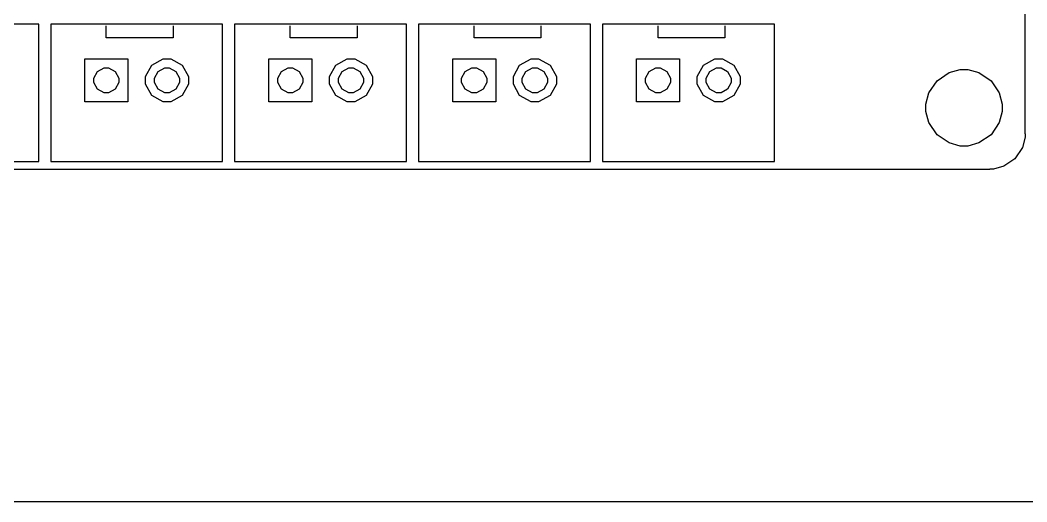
# Model space of a CAD drawing. Extents: x 0 to 132, y 0 to 98.
# Drawn here: x 68.97 to 111.11, y 0 to 20.17 of the extents above; entities that cross this region are included whole.
import ezdxf

# ---------------------------------------------------------------- set-up
doc = ezdxf.new("R2010")
doc.units = 0
doc.layers.get('0').update_dxf_attribs({"linetype": 'CONTINUOUS'})

msp = doc.modelspace()

# ---------------------------------------------------------------- linework, layer by layer
at = {"color": 0}
for p, q in [((111.048, 15.4189), (111.048, 82.7155)), ((69.7466, 19.9995), (62.5464, 19.9995)), ((69.7466, 14.2503), (69.7466, 19.9995)), ((77.4457, 19.9995), (70.2469, 19.9995)), ((70.2469, 19.9995), (70.2469, 14.2503)), ((72.5759, 19.4276), (72.5759, 19.9361)), ((75.3703, 19.9361), (75.3703, 19.4276)), ((77.4457, 14.2503), (77.4457, 19.9995)), ((85.1461, 19.9995), (77.9459, 19.9995)), ((77.9459, 19.9995), (77.9459, 14.2503)), ((80.2763, 19.4276), (80.2763, 19.9361)), ((83.0711, 19.9361), (83.0711, 19.4276)), ((85.1461, 14.2503), (85.1461, 19.9995)), ((92.8469, 19.9995), (85.6463, 19.9995)), ((85.6463, 19.9995), (85.6463, 14.2503)), ((87.9768, 19.4276), (87.9768, 19.9361)), ((90.7701, 19.9361), (90.7701, 19.4276)), ((92.8469, 14.2503), (92.8469, 19.9995)), ((100.546, 19.9995), (93.3468, 19.9995)), ((93.3468, 19.9995), (93.3468, 14.2503)), ((95.6758, 19.4276), (95.6758, 19.9361)), ((98.4705, 19.9361), (98.4705, 19.4276)), ((100.546, 14.2503), (100.546, 19.9995)), ((75.3703, 19.4276), (72.5759, 19.4276)), ((83.0711, 19.4276), (80.2763, 19.4276)), ((90.7701, 19.4276), (87.9768, 19.4276)), ((98.4705, 19.4276), (95.6758, 19.4276)), ((71.676, 18.5498), (73.4769, 18.5498)), ((71.676, 16.7501), (71.676, 18.5498)), ((73.4769, 18.5498), (73.4769, 16.7501)), ((74.4802, 18.2866), (74.9572, 18.5498)), ((74.9572, 18.5498), (75.117, 18.5498)), ((75.117, 18.5498), (75.2754, 18.5498)), ((75.2754, 18.5498), (75.752, 18.2866)), ((79.3764, 18.5498), (81.1759, 18.5498)), ((79.3764, 16.7501), (79.3764, 18.5498)), ((81.1759, 18.5498), (81.1759, 16.7501)), ((82.1792, 18.2866), (82.6562, 18.5498)), ((82.6562, 18.5498), (82.816, 18.5498)), ((82.816, 18.5498), (82.9744, 18.5498)), ((82.9744, 18.5498), (83.4513, 18.2866)), ((87.0768, 18.5498), (88.8767, 18.5498)), ((87.0768, 16.7501), (87.0768, 18.5498)), ((88.8767, 18.5498), (88.8767, 16.7501)), ((89.8797, 18.2866), (90.3566, 18.5498)), ((90.3566, 18.5498), (90.5164, 18.5498)), ((90.5164, 18.5498), (90.6748, 18.5498)), ((90.6748, 18.5498), (91.1518, 18.2866)), ((94.7759, 18.5498), (96.5757, 18.5498)), ((94.7759, 16.7501), (94.7759, 18.5498)), ((96.5757, 18.5498), (96.5757, 16.7501)), ((97.579, 18.2866), (98.0556, 18.5498)), ((98.0556, 18.5498), (98.2155, 18.5498)), ((98.2155, 18.5498), (98.3739, 18.5498)), ((98.3739, 18.5498), (98.8508, 18.2866)), ((74.217, 17.8098), (74.4802, 18.2866)), ((75.752, 18.2866), (76.0166, 17.8098)), ((81.9161, 17.8098), (82.1792, 18.2866)), ((83.4513, 18.2866), (83.7159, 17.8098)), ((89.6165, 17.8098), (89.8797, 18.2866)), ((91.1518, 18.2866), (91.4164, 17.8098)), ((97.3155, 17.8098), (97.579, 18.2866)), ((98.8508, 18.2866), (99.1154, 17.8098)), ((74.217, 17.6499), (74.217, 17.8098)), ((76.0166, 17.8098), (76.0166, 17.6499)), ((81.9161, 17.6499), (81.9161, 17.8098)), ((83.7159, 17.8098), (83.7159, 17.6499)), ((89.6165, 17.6499), (89.6165, 17.8098)), ((91.4164, 17.8098), (91.4164, 17.6499)), ((97.3155, 17.6499), (97.3155, 17.8098)), ((99.1154, 17.8098), (99.1154, 17.6499)), ((107.351, 17.6334), (107.859, 17.9765)), ((107.859, 17.9765), (108.326, 18.1019)), ((108.326, 18.1019), (108.483, 18.1019)), ((108.483, 18.1019), (108.638, 18.1019)), ((108.638, 18.1019), (109.105, 17.9765)), ((109.105, 17.9765), (109.613, 17.6334)), ((74.217, 17.4914), (74.217, 17.6499)), ((74.4802, 17.0146), (74.217, 17.4914)), ((76.0166, 17.4914), (75.752, 17.0146)), ((76.0166, 17.6499), (76.0166, 17.4914)), ((81.9161, 17.4914), (81.9161, 17.6499)), ((82.1792, 17.0146), (81.9161, 17.4914)), ((83.7159, 17.4914), (83.4513, 17.0146)), ((83.7159, 17.6499), (83.7159, 17.4914)), ((89.6165, 17.4914), (89.6165, 17.6499)), ((89.8797, 17.0146), (89.6165, 17.4914)), ((91.4164, 17.4914), (91.1518, 17.0146)), ((91.4164, 17.6499), (91.4164, 17.4914)), ((97.3155, 17.4914), (97.3155, 17.6499)), ((97.579, 17.0146), (97.3155, 17.4914)), ((99.1154, 17.4914), (98.8508, 17.0146)), ((99.1154, 17.6499), (99.1154, 17.4914)), ((107.009, 17.1249), (107.351, 17.6334)), ((109.613, 17.6334), (109.957, 17.1249)), ((74.9572, 16.7501), (74.4802, 17.0146)), ((75.752, 17.0146), (75.2754, 16.7501)), ((82.6562, 16.7501), (82.1792, 17.0146)), ((83.4513, 17.0146), (82.9744, 16.7501)), ((90.3566, 16.7501), (89.8797, 17.0146)), ((91.1518, 17.0146), (90.6748, 16.7501)), ((98.0556, 16.7501), (97.579, 17.0146)), ((98.8508, 17.0146), (98.3739, 16.7501)), ((106.884, 16.6577), (107.009, 17.1249)), ((109.957, 17.1249), (110.083, 16.6577)), ((73.4769, 16.7501), (71.676, 16.7501)), ((75.117, 16.7501), (74.9572, 16.7501)), ((75.2754, 16.7501), (75.117, 16.7501)), ((81.1759, 16.7501), (79.3764, 16.7501)), ((82.816, 16.7501), (82.6562, 16.7501)), ((82.9744, 16.7501), (82.816, 16.7501)), ((88.8767, 16.7501), (87.0768, 16.7501)), ((90.5164, 16.7501), (90.3566, 16.7501)), ((90.6748, 16.7501), (90.5164, 16.7501)), ((96.5757, 16.7501), (94.7759, 16.7501)), ((98.2155, 16.7501), (98.0556, 16.7501)), ((98.3739, 16.7501), (98.2155, 16.7501)), ((106.884, 16.502), (106.884, 16.6577)), ((106.884, 16.3477), (106.884, 16.502)), ((110.083, 16.6577), (110.083, 16.502)), ((110.083, 16.502), (110.083, 16.3477)), ((107.009, 15.8805), (106.884, 16.3477)), ((110.083, 16.3477), (109.957, 15.8805)), ((107.351, 15.372), (107.009, 15.8805)), ((109.957, 15.8805), (109.613, 15.372)), ((107.859, 15.0289), (107.351, 15.372)), ((109.613, 15.372), (109.105, 15.0289)), ((111.048, 15.2756), (110.931, 14.8428)), ((111.048, 15.4189), (111.048, 15.2756)), ((108.326, 14.9021), (107.859, 15.0289)), ((108.483, 14.9021), (108.326, 14.9021)), ((108.638, 14.9021), (108.483, 14.9021)), ((109.105, 15.0289), (108.638, 14.9021)), ((110.931, 14.8428), (110.612, 14.3716)), ((110.612, 14.3716), (110.143, 14.0546)), ((11.7671, 13.9278), (109.555, 13.9278)), ((62.5464, 14.2503), (69.7466, 14.2503)), ((70.2469, 14.2503), (77.4457, 14.2503)), ((77.9459, 14.2503), (85.1461, 14.2503)), ((85.6463, 14.2503), (92.8469, 14.2503)), ((93.3468, 14.2503), (100.546, 14.2503)), ((109.555, 13.9278), (109.558, 13.9278)), ((109.558, 13.9278), (109.566, 13.9361)), ((109.71, 13.9375), (109.566, 13.9375)), ((109.566, 13.9361), (109.566, 13.9375)), ((110.143, 14.0546), (109.71, 13.9375))]:
    msp.add_line(p, q, dxfattribs=at)
at = {"color": 7}
for p, q in [((72.2037, 18.022), (72.4821, 18.1749)), ((72.4821, 18.1749), (72.5759, 18.1749)), ((72.5759, 18.1749), (72.668, 18.1749)), ((72.668, 18.1749), (72.9463, 18.022)), ((74.7448, 18.022), (75.0231, 18.1749)), ((75.0231, 18.1749), (75.117, 18.1749)), ((75.117, 18.1749), (75.209, 18.1749)), ((75.209, 18.1749), (75.4874, 18.022)), ((79.9042, 18.022), (80.1825, 18.1749)), ((80.1825, 18.1749), (80.2763, 18.1749)), ((80.2763, 18.1749), (80.3684, 18.1749)), ((80.3684, 18.1749), (80.6468, 18.022)), ((82.4438, 18.022), (82.7222, 18.1749)), ((82.7222, 18.1749), (82.816, 18.1749)), ((82.816, 18.1749), (82.9084, 18.1749)), ((82.9084, 18.1749), (83.1868, 18.022)), ((87.6046, 18.022), (87.8829, 18.1749)), ((87.8829, 18.1749), (87.9768, 18.1749)), ((87.9768, 18.1749), (88.0692, 18.1749)), ((88.0692, 18.1749), (88.3476, 18.022)), ((90.1442, 18.022), (90.4226, 18.1749)), ((90.4226, 18.1749), (90.5164, 18.1749)), ((90.5164, 18.1749), (90.6089, 18.1749)), ((90.6089, 18.1749), (90.8872, 18.022)), ((95.3036, 18.022), (95.582, 18.1749)), ((95.582, 18.1749), (95.6758, 18.1749)), ((95.6758, 18.1749), (95.7682, 18.1749)), ((95.7682, 18.1749), (96.0466, 18.022)), ((97.8447, 18.022), (98.1234, 18.1749)), ((98.1234, 18.1749), (98.2169, 18.1749)), ((98.2169, 18.1749), (98.3093, 18.1749)), ((98.3093, 18.1749), (98.5862, 18.022)), ((72.0506, 17.7436), (72.2037, 18.022)), ((72.0506, 17.6499), (72.0506, 17.7436)), ((72.9463, 18.022), (73.1008, 17.7436)), ((73.1008, 17.7436), (73.1008, 17.6499)), ((74.5917, 17.7436), (74.7448, 18.022)), ((74.5917, 17.6499), (74.5917, 17.7436)), ((75.4874, 18.022), (75.6419, 17.7436)), ((75.6419, 17.7436), (75.6419, 17.6499)), ((79.7511, 17.7436), (79.9042, 18.022)), ((79.7511, 17.6499), (79.7511, 17.7436)), ((80.6468, 18.022), (80.8013, 17.7436)), ((80.8013, 17.7436), (80.8013, 17.6499)), ((82.2911, 17.7436), (82.4438, 18.022)), ((82.2911, 17.6499), (82.2911, 17.7436)), ((83.1868, 18.022), (83.3409, 17.7436)), ((83.3409, 17.7436), (83.3409, 17.6499)), ((87.4518, 17.7436), (87.6046, 18.022)), ((87.4518, 17.6499), (87.4518, 17.7436)), ((88.3476, 18.022), (88.5017, 17.7436)), ((88.5017, 17.7436), (88.5017, 17.6499)), ((89.9915, 17.7436), (90.1442, 18.022)), ((89.9915, 17.6499), (89.9915, 17.7436)), ((90.8872, 18.022), (91.0414, 17.7436)), ((91.0414, 17.7436), (91.0414, 17.6499)), ((95.1509, 17.7436), (95.3036, 18.022)), ((95.1509, 17.6499), (95.1509, 17.7436)), ((96.0466, 18.022), (96.2007, 17.7436)), ((96.2007, 17.7436), (96.2007, 17.6499)), ((97.6919, 17.7436), (97.8447, 18.022)), ((97.6919, 17.6499), (97.6919, 17.7436)), ((98.5862, 18.022), (98.7407, 17.7436)), ((98.7407, 17.7436), (98.7407, 17.6499)), ((72.0506, 17.5576), (72.0506, 17.6499)), ((72.2037, 17.2792), (72.0506, 17.5576)), ((72.4821, 17.1249), (72.2037, 17.2792)), ((72.9463, 17.2792), (72.668, 17.1249)), ((73.1008, 17.5576), (72.9463, 17.2792)), ((73.1008, 17.6499), (73.1008, 17.5576)), ((74.5917, 17.5576), (74.5917, 17.6499)), ((74.7448, 17.2792), (74.5917, 17.5576)), ((75.0231, 17.1249), (74.7448, 17.2792)), ((75.4874, 17.2792), (75.209, 17.1249)), ((75.6419, 17.5576), (75.4874, 17.2792)), ((75.6419, 17.6499), (75.6419, 17.5576)), ((79.7511, 17.5576), (79.7511, 17.6499)), ((79.9042, 17.2792), (79.7511, 17.5576)), ((80.1825, 17.1249), (79.9042, 17.2792)), ((80.6468, 17.2792), (80.3684, 17.1249)), ((80.8013, 17.5576), (80.6468, 17.2792)), ((80.8013, 17.6499), (80.8013, 17.5576)), ((82.2911, 17.5576), (82.2911, 17.6499)), ((82.4438, 17.2792), (82.2911, 17.5576)), ((82.7222, 17.1249), (82.4438, 17.2792)), ((83.1868, 17.2792), (82.9084, 17.1249)), ((83.3409, 17.5576), (83.1868, 17.2792)), ((83.3409, 17.6499), (83.3409, 17.5576)), ((87.4518, 17.5576), (87.4518, 17.6499)), ((87.6046, 17.2792), (87.4518, 17.5576)), ((87.8829, 17.1249), (87.6046, 17.2792)), ((88.3476, 17.2792), (88.0692, 17.1249)), ((88.5017, 17.5576), (88.3476, 17.2792)), ((88.5017, 17.6499), (88.5017, 17.5576)), ((89.9915, 17.5576), (89.9915, 17.6499)), ((90.1442, 17.2792), (89.9915, 17.5576)), ((90.4226, 17.1249), (90.1442, 17.2792)), ((90.8872, 17.2792), (90.6089, 17.1249)), ((91.0414, 17.5576), (90.8872, 17.2792)), ((91.0414, 17.6499), (91.0414, 17.5576)), ((95.1509, 17.5576), (95.1509, 17.6499)), ((95.3036, 17.2792), (95.1509, 17.5576)), ((95.582, 17.1249), (95.3036, 17.2792)), ((96.0466, 17.2792), (95.7682, 17.1249)), ((96.2007, 17.5576), (96.0466, 17.2792)), ((96.2007, 17.6499), (96.2007, 17.5576)), ((97.6919, 17.5576), (97.6919, 17.6499)), ((97.8447, 17.2792), (97.6919, 17.5576)), ((98.1234, 17.1249), (97.8447, 17.2792)), ((98.5862, 17.2792), (98.3093, 17.1249)), ((98.7407, 17.5576), (98.5862, 17.2792)), ((98.7407, 17.6499), (98.7407, 17.5576)), ((72.5759, 17.1249), (72.4821, 17.1249)), ((72.668, 17.1249), (72.5759, 17.1249)), ((75.117, 17.1249), (75.0231, 17.1249)), ((75.209, 17.1249), (75.117, 17.1249)), ((80.2763, 17.1249), (80.1825, 17.1249)), ((80.3684, 17.1249), (80.2763, 17.1249)), ((82.816, 17.1249), (82.7222, 17.1249)), ((82.9084, 17.1249), (82.816, 17.1249)), ((87.9768, 17.1249), (87.8829, 17.1249)), ((88.0692, 17.1249), (87.9768, 17.1249)), ((90.5164, 17.1249), (90.4226, 17.1249)), ((90.6089, 17.1249), (90.5164, 17.1249)), ((95.6758, 17.1249), (95.582, 17.1249)), ((95.7682, 17.1249), (95.6758, 17.1249)), ((98.2169, 17.1249), (98.1234, 17.1249)), ((98.3093, 17.1249), (98.2169, 17.1249)), ((132.282, 0), (0, 0))]:
    msp.add_line(p, q, dxfattribs=at)

doc.saveas('drawing.dxf')
